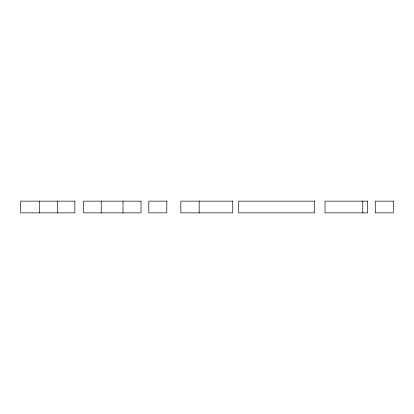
<?xml version="1.0" encoding="UTF-8"?>
<svg xmlns="http://www.w3.org/2000/svg" width="414" height="414" viewBox="0 0 414 414"><rect width="100%" height="100%" fill="white"/><g stroke="black" fill="none" stroke-linecap="round" stroke-linejoin="round"><path stroke-width="0.62" d="M362.783 201.137L362.783 212.863M199.17 201.137L199.17 212.863M123.01 201.137L123.01 212.863M101.207 201.137L101.207 212.863M57.417 201.137L57.417 212.863M39.501 201.137L39.501 212.863M74.877 201.137L20.7 201.137L20.7 212.863L74.877 212.863L74.877 201.137M141.019 201.137L83.607 201.137L83.607 212.863L141.019 212.863L141.019 201.137M166.811 201.137L148.792 201.137L148.792 212.863L166.811 212.863L166.811 201.137M232.735 201.137L180.83 201.137L180.83 212.863L232.735 212.863L232.735 201.137M314.521 201.137L238.64 201.137L238.64 212.863L314.521 212.863L314.521 201.137M367.534 201.137L325.006 201.137L325.006 212.863L367.534 212.863L367.534 201.137M393.3 201.137L375.275 201.137L375.275 212.863L393.3 212.863L393.3 201.137"/></g></svg>
